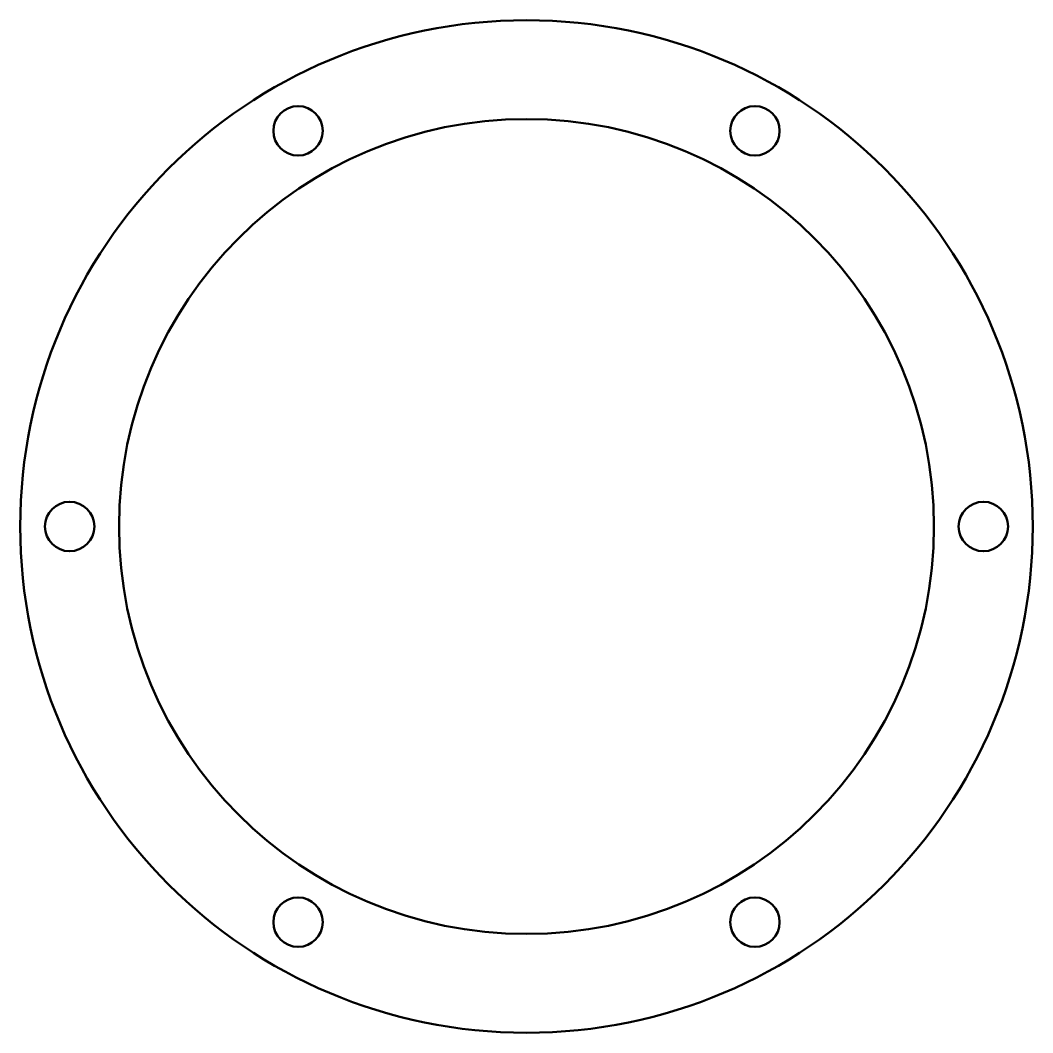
# Model space of a CAD drawing. Header units: millimetres. Extents: x 0 to 205, y 0 to 205.
import ezdxf

# ---------------------------------------------------------------- set-up
doc = ezdxf.new("R2010")
doc.units = ezdxf.units.MM
doc.layers.add('IV_INTERIOR_PROFILES', color=7, linetype='Continuous', lineweight=50)
doc.layers.add('IV_OUTER_PROFILE', color=7, linetype='Continuous', lineweight=50)

msp = doc.modelspace()

# ---------------------------------------------------------------- linework, layer by layer
at = {"layer": 'IV_INTERIOR_PROFILES'}
for centre, radius in [((56.25, 182.61), 5), ((148.75, 182.61), 5), ((102.5, 102.5), 82.5), ((10, 102.5), 5), ((195, 102.5), 5), ((56.25, 22.39), 5), ((148.75, 22.39), 5)]:
    msp.add_circle(centre, radius, dxfattribs=at)
at = {"layer": 'IV_OUTER_PROFILE'}
msp.add_circle((102.5, 102.5), 102.5, dxfattribs=at)

doc.saveas('drawing.dxf')
